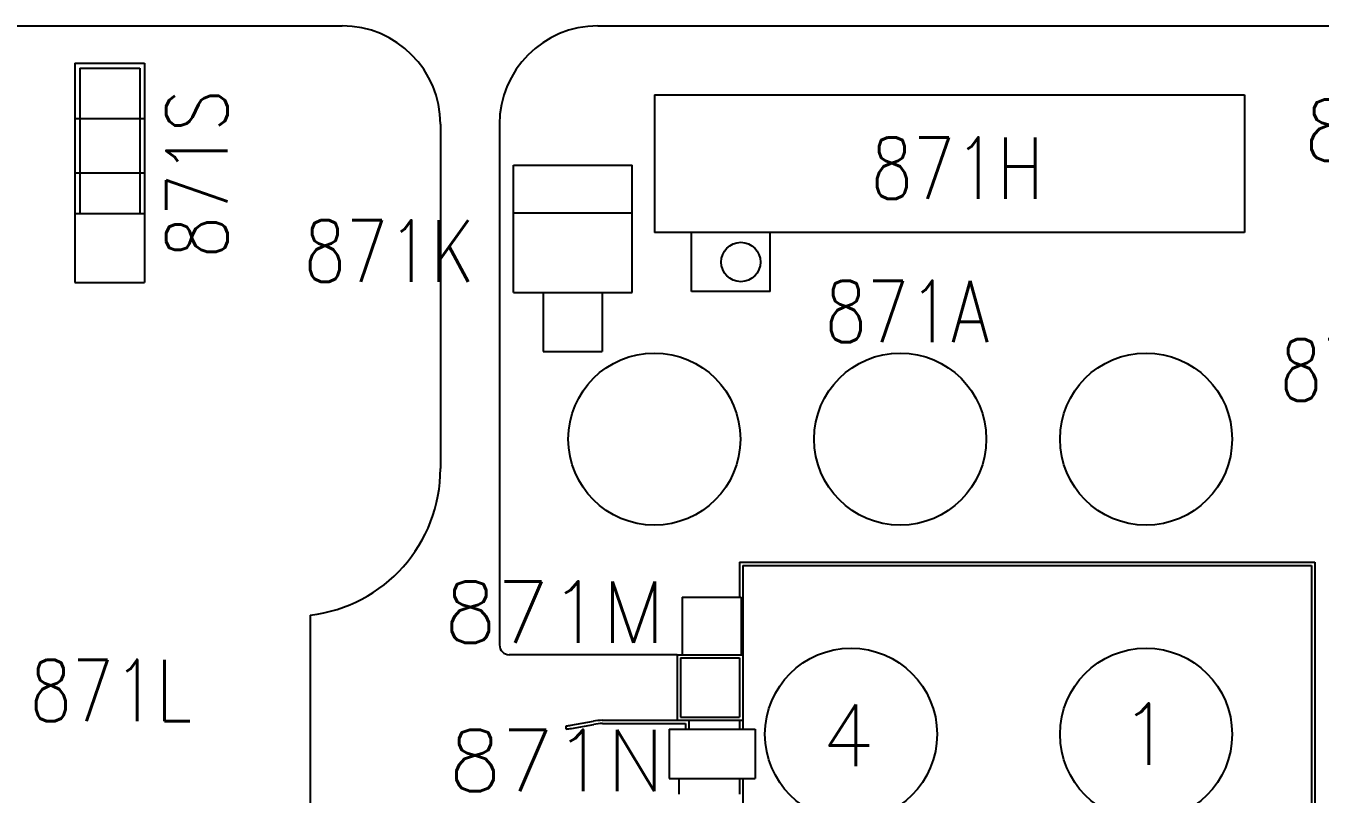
# Model space of a CAD drawing. Extents: x -16413 to 78405, y -232 to 83089.
# Drawn here: x 18314 to 21473, y 55070 to 56944 of the extents above; entities that cross this region are included whole.
import ezdxf
from ezdxf.enums import TextEntityAlignment as Align

# ---------------------------------------------------------------- set-up
doc = ezdxf.new("R2010")
doc.units = 0
doc.header["$LTSCALE"] = 350
doc.header["$MEASUREMENT"] = 0
doc.layers.add('BACKGROUND', color=7, linetype='CONTINUOUS')
doc.styles.add('SIMPLEX', font='SIMPLEX')

msp = doc.modelspace()

# ---------------------------------------------------------------- linework, layer by layer
at = {"layer": 'BACKGROUND'}
for p, q in [((15767.5, 56943.6), (19086.1, 56943.6)), ((19710.1, 56943.6), (21828.1, 56943.6)), ((18434.1, 56852.5), (18604.1, 56852.5)), ((18434.1, 56852.5), (18434.1, 56317.6)), ((18446.1, 56840.5), (18446.1, 56485.6)), ((18446.1, 56840.5), (18592.1, 56840.5)), ((18592.1, 56840.5), (18592.1, 56485.6)), ((18604.1, 56852.5), (18604.1, 56317.6)), ((19848.1, 56775.6), (21288.1, 56775.6)), ((19848.1, 56775.6), (19848.1, 56439.6)), ((21288.1, 56775.6), (21288.1, 56439.6)), ((18434.1, 56717.5), (18604.1, 56717.5)), ((19326.1, 56703.6), (19326.1, 55863.6)), ((19470.1, 56703.6), (19470.1, 55433.6)), ((19504.1, 56293.6), (19504.1, 56603.6)), ((19504.1, 56603.6), (19794.1, 56603.6)), ((19794.1, 56293.6), (19794.1, 56603.6)), ((18434.1, 56585.1), (18604.1, 56585.1)), ((18434.1, 56485.6), (18604.1, 56485.6)), ((19504.1, 56487.6), (19794.1, 56487.6)), ((21288.1, 56439.6), (19848.1, 56439.6)), ((19939.1, 56295.6), (19939.1, 56439.6)), ((20131.1, 56295.6), (20131.1, 56439.6)), ((18434.1, 56317.6), (18604.1, 56317.6)), ((19504.1, 56293.6), (19794.1, 56293.6)), ((19577.1, 56293.6), (19577.1, 56149.6)), ((19721.1, 56293.6), (19721.1, 56149.6)), ((20131.1, 56295.6), (19939.1, 56295.6)), ((19577.1, 56149.6), (19721.1, 56149.6)), ((20056.1, 55635.6), (20056.1, 55549.6)), ((20056.1, 55635.6), (21460.1, 55635.6)), ((20064.1, 55627.6), (20064.1, 55227.6)), ((20064.1, 55627.6), (21452.1, 55627.6)), ((21452.1, 55627.6), (21452.1, 53723.6)), ((21460.1, 55635.6), (21460.1, 53715.6)), ((19916.1, 55549.6), (20060.1, 55549.6)), ((19916.1, 55549.6), (19916.1, 55409.6)), ((20060.1, 55549.6), (20060.1, 55409.6)), ((19008.1, 55506), (19008.1, 54134.6)), ((19904.1, 55409.6), (19494.1, 55409.6)), ((19904.1, 55409.6), (19904.1, 55249.6)), ((19904.1, 55409.6), (20064.1, 55409.6)), ((19912.1, 55401.6), (19912.1, 55257.6)), ((19912.1, 55401.6), (20056.1, 55401.6)), ((19916.1, 55409.6), (20060.1, 55409.6)), ((20056.1, 55401.6), (20056.1, 55257.6)), ((19644.1, 55237.6), (19699.4, 55247.6)), ((19720.9, 55249.6), (20064.1, 55249.6)), ((19912.1, 55257.6), (20056.1, 55257.6)), ((19932.1, 55249.6), (19932.1, 55227.6)), ((20056.1, 55249.6), (20056.1, 55227.6)), ((19633.1, 55228.1), (19633.1, 55236.2)), ((19645.5, 55229.7), (19700.2, 55239.6)), ((19721.6, 55241.6), (19924.1, 55241.6)), ((19884.1, 55227.6), (20094.1, 55227.6)), ((19884.1, 55227.6), (19884.1, 55107.6)), ((19924.1, 55241.6), (19924.1, 55227.6)), ((20094.1, 55227.6), (20094.1, 55107.6)), ((19884.1, 55107.6), (20094.1, 55107.6)), ((19908.1, 55107.6), (19908.1, 55069.6)), ((20056.1, 55107.6), (20056.1, 55069.6)), ((20064.1, 55107.6), (20064.1, 53723.6))]:
    msp.add_line(p, q, dxfattribs=at)
for centre, radius in [((20059.1, 56367.6), 48), ((19848.1, 55935.6), 210), ((20448.1, 55935.6), 210), ((21048.1, 55935.6), 210), ((20328.1, 55215.6), 210), ((21048.1, 55215.6), 210)]:
    msp.add_circle(centre, radius, dxfattribs=at)
for centre, radius, start, end in [((19086.1, 56703.6), 240, 0, 90), ((19710.1, 56703.6), 240, 90, 180), ((18966.1, 55863.6), 360, 276.6998, 0), ((19494.1, 55433.6), 24, 180, 270), ((19720.9, 55129.6), 120, 90, 100.3048), ((19623.3, 55355.8), 120, 274.6836, 280.3048), ((19624, 55347.8), 120, 274.3377, 280.3048), ((19721.6, 55121.6), 120, 90, 100.3048)]:
    msp.add_arc(centre, radius, start, end, dxfattribs=at)

# ---------------------------------------------------------------- texts
at = {"layer": 'BACKGROUND', "style": 'SIMPLEX', "width": 0.8}
msp.add_text('871S', height=150, rotation=90, dxfattribs=at).set_placement((18806.7, 56582.3), align=Align.CENTER)
at = {"layer": 'BACKGROUND', "style": 'SIMPLEX'}
for s, p in [('814E', (21686.4, 56614.2)), ('871M', (19604.7, 55438.5)), ('4', (20320.6, 55138.1)), ('871N', (19609.7, 55076.7))]:
    msp.add_text(s, height=150, dxfattribs=at).set_placement(p, align=Align.CENTER)
at = {"layer": 'BACKGROUND', "style": 'SIMPLEX', "width": 0.8}
for s, p in [('871H', (20587, 56521.6)), ('871K', (19200.9, 56319.6)), ('871A', (20464.6, 56171.9)), ('874A', (21575.2, 56029)), ('871L', (18521.6, 55247.2))]:
    msp.add_text(s, height=150, dxfattribs=at).set_placement(p, align=Align.CENTER)
at = {"layer": 'BACKGROUND', "style": 'SIMPLEX'}
msp.add_text('1', height=150, dxfattribs=at).set_placement((21048.1, 55215.6), align=Align.MIDDLE)

doc.saveas('drawing.dxf')
